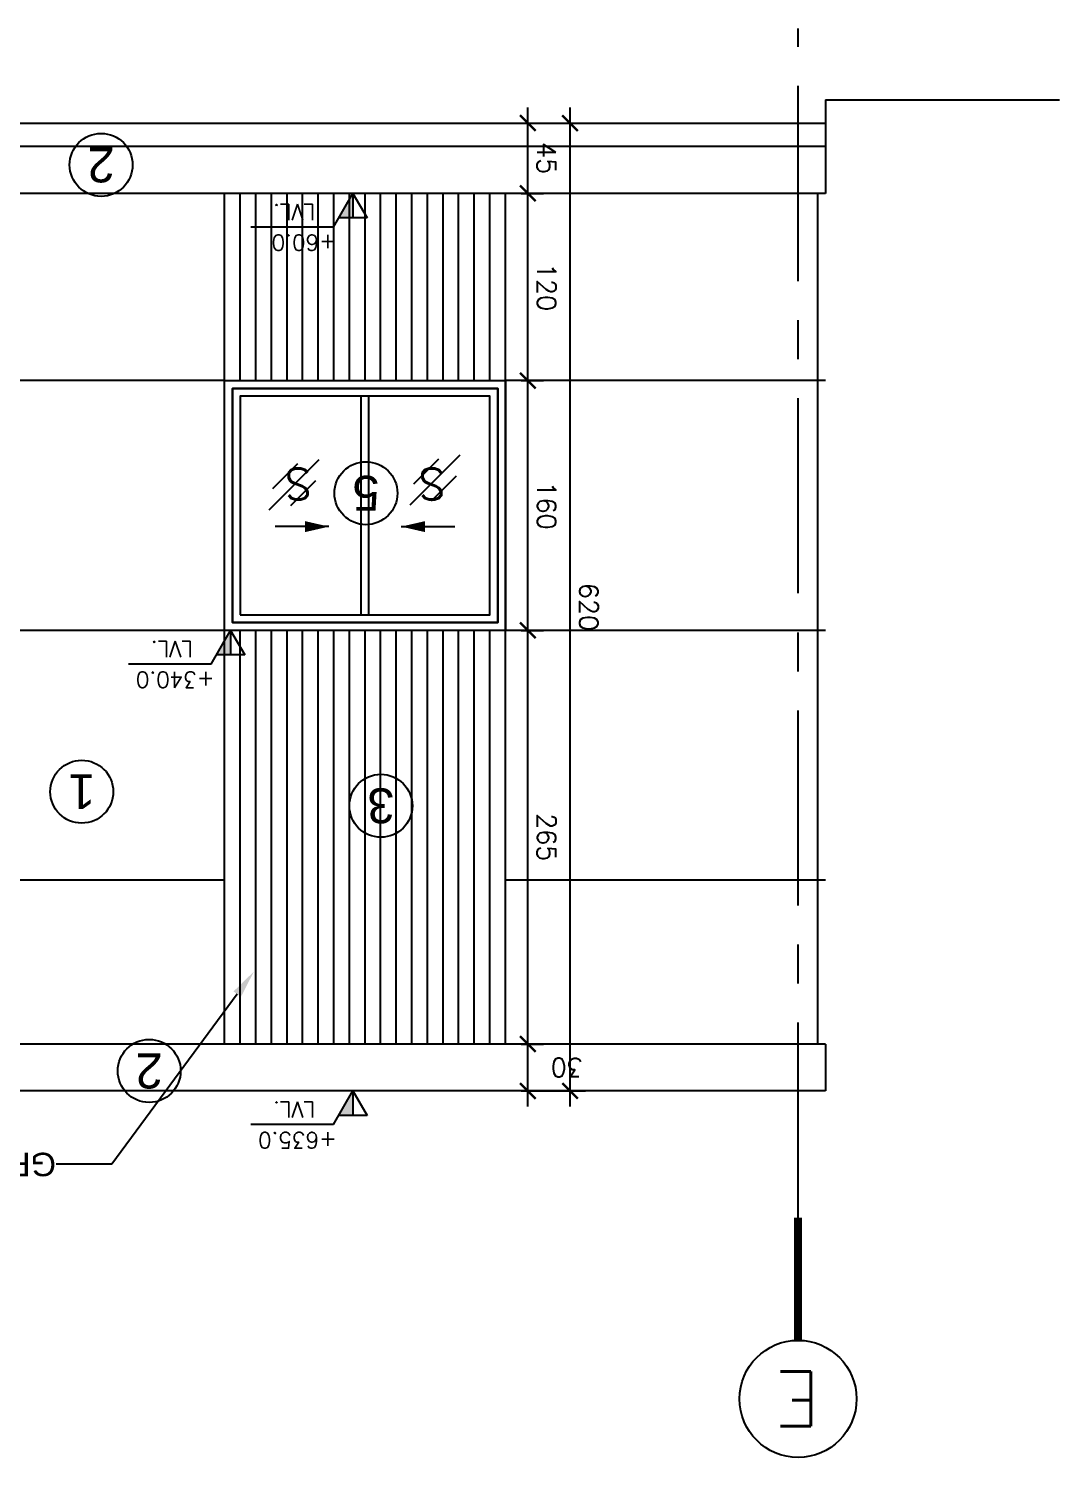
# Model space of a CAD drawing. Header units: centimetres. Extents: x -3287 to 4304, y -2406 to 3974.
# Drawn here: x -911 to -250, y 3059 to 3974 of the extents above; entities that cross this region are included whole.
import ezdxf
from ezdxf import colors
from ezdxf.entities.mleader import LeaderData, LeaderLine
from ezdxf.enums import TextEntityAlignment as Align
from ezdxf.math import Vec2, Vec3

# ---------------------------------------------------------------- set-up
doc = ezdxf.new("R2010")
doc.units = ezdxf.units.CM
doc.header["$LTSCALE"] = 100
doc.header["$MEASUREMENT"] = 0
doc.header["$PDMODE"] = 35
doc.linetypes.add('GRID$0$XREF GRID$0$GRIDS$0$CENTER', pattern=[2, 1.25, -0.25, 0.25, -0.25])
doc.linetypes.add('GRIDS$0$CENTER', pattern=[2, 1.25, -0.25, 0.25, -0.25])
for name, color, linetype in [('ARROW INDICATOR', 4, 'Continuous'), ('DIM-IN', 1, 'Continuous'), ('ELEVATION', 1, 'Continuous'), ('GRID', 11, 'GRIDS$0$CENTER'), ('HATCH', 8, 'Continuous'), ('LVL', 2, 'Continuous'), ('TEXT', 3, 'Continuous'), ('WALL-01', 7, 'Continuous'), ('WALL-02', 3, 'Continuous'), ('WALL-03', 2, 'Continuous'), ('WINDOW', 1, 'Continuous'), ('WINDOWS', 1, 'Continuous'), ('XREF GRID', 11, 'GRID$0$XREF GRID$0$GRIDS$0$CENTER')]:
    doc.layers.add(name, color=color, linetype=linetype)
doc.styles.add('$0$ROMANS', font='romans')
doc.styles.add('ART', font='arial.ttf')
doc.styles.add('ART-PS-1', font='arial.ttf', dxfattribs={"height": 20})
doc.styles.add('DIMA', font='romans.shx', dxfattribs={"width": 0.8})
doc.styles.add('GRIDS$0$18', font='romans.shx', dxfattribs={"width": 0.85, "height": 15})
doc.styles.add('ROMANS', font='romans')
doc.dimstyles.new('AS-17-100', dxfattribs={"dimtxt": 12, "dimasz": 10, "dimexe": 10, "dimexo": 10, "dimgap": 6, "dimtad": 1, "dimtoh": 1, "dimdec": 0, "dimdsep": 46, "dimtxsty": 'ROMANS', "dimblk1": 'ARCHTICK', "dimblk2": 'ARCHTICK', "dimsah": 1, "dimcen": 25, "dimdle": 10, "dimclrd": 1, "dimclre": 1, "dimclrt": 2, "dimadec": 0, "dimazin": 0, "dimtfac": 1, "dimtdec": 0, "dimtofl": 0, "dimtmove": 2, "dimatfit": 3, "dimldrblk": 'ARCHTICK', "dimfxl": 1, "dimtolj": 1, "dimtzin": 0, "dimarcsym": 0})

# ---------------------------------------------------------------- blocks, each defined once
blk = doc.blocks.new('LEVEL- ELEV-1')
blk.add_hatch(color=256).paths.add_polyline_path([(0.16, 0.277), (0, 0.277), (0, 0)])
for p, q in [((0.22, 0.381), (0, 0)), ((0.22, 0.381), (1.155, 0.381)), ((0, 0), (-0.16, 0.277)), ((-0.16, 0.277), (0.16, 0.277)), ((0, 0), (0, 0.277))]:
    blk.add_line(p, q)
blk = doc.blocks.new('LEVEL- ELEV')
at = {"xscale": 0.8999999999999986, "yscale": 0.8999999999999986, "zscale": 0.8999999999999986}
blk.add_blockref('LEVEL- ELEV-1', (0, 0), dxfattribs=at)
at = {"style": 'DIMA'}
for tag, p in [('+XX.XX', (0.156, 0.421)), ('FFL.', (0.383, 0.11))]:
    blk.add_attdef(tag, p, '', height=0.162, dxfattribs=at)
blk = doc.blocks.new('A$C1f89f3c6')
at = {"layer": 'ARROW INDICATOR'}
blk.add_lwpolyline([(0, -17.19), (0, 17.19)], dxfattribs=at)
blk.add_lwpolyline([(0, -17.19), (0, 17.19)], dxfattribs=at)
blk.add_lwpolyline([(0, -1.94, 7, 0, 0), (0, -17.19, 0, 0, 0)], format="xyseb", dxfattribs=at)
blk = doc.blocks.new('W02')
at = {"layer": 'WINDOW', "color": 8}
for p, q in [((-268.12, -1489.91, 0), (-236.05, -1521.99, 0)), ((-238.46, -1508.36, 0), (-254.49, -1492.32, 0)), ((-177.85, -1492.93, 0), (-145.77, -1525, 0)), ((-148.18, -1511.37, 0), (-164.22, -1495.33, 0)), ((-265.72, -1503.55, 0), (-249.68, -1519.58, 0)), ((-175.44, -1506.56, 0), (-159.4, -1522.59, 0))]:
    blk.add_line(p, q, dxfattribs=at)
at = {"layer": 'WINDOWS', "linetype": 'ByBlock'}
for points in [[(-296.67, -1572.58), (-116.67, -1572.58), (-116.67, -1412.58), (-296.67, -1412.58)], [(-291.67, -1567.58), (-121.67, -1567.58), (-121.67, -1417.58), (-291.67, -1417.58)]]:
    blk.add_lwpolyline(points, close=True, dxfattribs=at)
at = {"layer": 'WINDOWS', "linetype": 'ByBlock', "elevation": 0}
for points in [[(-291.67, -1417.58), (-121.67, -1417.58), (-121.67, -1567.58), (-291.67, -1567.58)], [(-286.67, -1422.58), (-126.67, -1422.58), (-126.67, -1562.58), (-286.67, -1562.58)]]:
    blk.add_lwpolyline(points, close=True, dxfattribs=at)
for points in [[(-209.17, -1422.58), (-209.17, -1562.58)], [(-204.17, -1422.58), (-204.17, -1562.58)]]:
    blk.add_lwpolyline(points, dxfattribs=at)
at = {"layer": 'WALL-01', "color": 3, "xscale": -1, "rotation": 90}
blk.add_blockref('A$C1f89f3c6', (-246.98, -1479.08, 0), dxfattribs=at)
at = {"layer": 'WALL-01', "color": 3, "rotation": 270}
blk.add_blockref('A$C1f89f3c6', (-166.35, -1479.08, 0), dxfattribs=at)
blk = doc.blocks.new('_ARCHTICK')
at = {"color": 0, "linetype": 'ByBlock', "const_width": 0.15}
blk.add_lwpolyline([(-0.5, -0.5), (0.5, 0.5)], dxfattribs=at)
blk = doc.blocks.new('*D48')
at = {"layer": 'Defpoints', "color": 0, "transparency": 16777216}
for p in [(-605, 3323.34), (-590.69, 3323.34), (-605, 3293.34, 0)]:
    blk.add_point(p, dxfattribs=at)
at = {"layer": 'DIM-IN', "color": 1, "lineweight": -2, "transparency": 16777216}
for p, q in [((-590.69, 3283.34), (-590.69, 3333.34)), ((-595, 3323.34), (-580.69, 3323.34)), ((-595, 3293.34), (-580.69, 3293.34))]:
    blk.add_line(p, q, dxfattribs=at)
at = {"layer": 'DIM-IN', "color": 1, "lineweight": -2, "transparency": 16777216, "xscale": 10, "yscale": 10, "zscale": 10}
for p, rotation in [((-590.69, 3323.34), 90), ((-590.69, 3293.34), 270)]:
    blk.add_blockref('_ARCHTICK', p, dxfattribs=dict(at, rotation=rotation))
at = {"layer": 'DIM-IN', "color": 2, "transparency": 16777216, "insert": (-565.69, 3308.34), "char_height": 12, "attachment_point": 5, "rotation": 180, "style": 'ROMANS'}
blk.add_mtext('\\A1;30', dxfattribs=at)
blk = doc.blocks.new('*D49')
at = {"layer": 'Defpoints', "color": 0, "transparency": 16777216}
for p in [(-605, 3588.34), (-590.69, 3588.34), (-605, 3323.34)]:
    blk.add_point(p, dxfattribs=at)
at = {"layer": 'DIM-IN', "color": 1, "lineweight": -2, "transparency": 16777216}
for p, q in [((-590.69, 3313.34), (-590.69, 3598.34)), ((-595, 3588.34), (-580.69, 3588.34)), ((-595, 3323.34), (-580.69, 3323.34))]:
    blk.add_line(p, q, dxfattribs=at)
at = {"layer": 'DIM-IN', "color": 1, "lineweight": -2, "transparency": 16777216, "xscale": 10, "yscale": 10, "zscale": 10}
for p, rotation in [((-590.69, 3588.34), 90), ((-590.69, 3323.34), 270)]:
    blk.add_blockref('_ARCHTICK', p, dxfattribs=dict(at, rotation=rotation))
at = {"layer": 'DIM-IN', "color": 2, "transparency": 16777216, "insert": (-578.69, 3455.84), "char_height": 12, "attachment_point": 5, "rotation": 270, "style": 'ROMANS'}
blk.add_mtext('\\A1;265', dxfattribs=at)
blk = doc.blocks.new('*D50')
at = {"layer": 'Defpoints', "color": 0, "transparency": 16777216}
for p in [(-605, 3748.34, 0), (-590.69, 3748.34), (-605, 3588.34)]:
    blk.add_point(p, dxfattribs=at)
at = {"layer": 'DIM-IN', "color": 1, "lineweight": -2, "transparency": 16777216}
for p, q in [((-590.69, 3578.34), (-590.69, 3758.34)), ((-595, 3748.34), (-580.69, 3748.34)), ((-595, 3588.34), (-580.69, 3588.34))]:
    blk.add_line(p, q, dxfattribs=at)
at = {"layer": 'DIM-IN', "color": 1, "lineweight": -2, "transparency": 16777216, "xscale": 10, "yscale": 10, "zscale": 10}
for p, rotation in [((-590.69, 3748.34), 90), ((-590.69, 3588.34), 270)]:
    blk.add_blockref('_ARCHTICK', p, dxfattribs=dict(at, rotation=rotation))
at = {"layer": 'DIM-IN', "color": 2, "transparency": 16777216, "insert": (-578.69, 3668.34), "char_height": 12, "attachment_point": 5, "rotation": 270, "style": 'ROMANS'}
blk.add_mtext('\\A1;160', dxfattribs=at)
blk = doc.blocks.new('*D51')
at = {"layer": 'Defpoints', "color": 0, "transparency": 16777216}
for p in [(-605, 3868.34), (-590.69, 3868.34), (-605, 3748.34, 0)]:
    blk.add_point(p, dxfattribs=at)
at = {"layer": 'DIM-IN', "color": 1, "lineweight": -2, "transparency": 16777216}
for p, q in [((-590.69, 3738.34), (-590.69, 3878.34)), ((-595, 3868.34), (-580.69, 3868.34)), ((-595, 3748.34), (-580.69, 3748.34))]:
    blk.add_line(p, q, dxfattribs=at)
at = {"layer": 'DIM-IN', "color": 1, "lineweight": -2, "transparency": 16777216, "xscale": 10, "yscale": 10, "zscale": 10}
for p, rotation in [((-590.69, 3868.34), 90), ((-590.69, 3748.34), 270)]:
    blk.add_blockref('_ARCHTICK', p, dxfattribs=dict(at, rotation=rotation))
at = {"layer": 'DIM-IN', "color": 2, "transparency": 16777216, "insert": (-578.69, 3808.34), "char_height": 12, "attachment_point": 5, "rotation": 270, "style": 'ROMANS'}
blk.add_mtext('\\A1;120', dxfattribs=at)
blk = doc.blocks.new('*D52')
at = {"layer": 'Defpoints', "color": 0, "transparency": 16777216}
for p in [(-590.69, 3913.34), (-590.69, 3913.34), (-605, 3868.34)]:
    blk.add_point(p, dxfattribs=at)
at = {"layer": 'DIM-IN', "color": 1, "lineweight": -2, "transparency": 16777216}
for p, q in [((-590.69, 3858.34), (-590.69, 3923.34)), ((-595, 3868.34), (-580.69, 3868.34))]:
    blk.add_line(p, q, dxfattribs=at)
at = {"layer": 'DIM-IN', "color": 1, "lineweight": -2, "transparency": 16777216, "xscale": 10, "yscale": 10, "zscale": 10}
for p, rotation in [((-590.69, 3913.34), 90), ((-590.69, 3868.34), 270)]:
    blk.add_blockref('_ARCHTICK', p, dxfattribs=dict(at, rotation=rotation))
at = {"layer": 'DIM-IN', "color": 2, "transparency": 16777216, "insert": (-578.69, 3890.84), "char_height": 12, "attachment_point": 5, "rotation": 270, "style": 'ROMANS'}
blk.add_mtext('\\A1;45', dxfattribs=at)
blk = doc.blocks.new('*D53')
at = {"layer": 'Defpoints', "color": 0, "transparency": 16777216}
for p in [(-590.69, 3913.34), (-563.62, 3913.34), (-590.69, 3293.34)]:
    blk.add_point(p, dxfattribs=at)
at = {"layer": 'DIM-IN', "color": 1, "lineweight": -2, "transparency": 16777216}
for p, q in [((-563.62, 3283.34), (-563.62, 3923.34)), ((-580.69, 3913.34), (-553.62, 3913.34)), ((-580.69, 3293.34), (-553.62, 3293.34))]:
    blk.add_line(p, q, dxfattribs=at)
at = {"layer": 'DIM-IN', "color": 1, "lineweight": -2, "transparency": 16777216, "xscale": 10, "yscale": 10, "zscale": 10}
for p, rotation in [((-563.62, 3913.34), 90), ((-563.62, 3293.34), 270)]:
    blk.add_blockref('_ARCHTICK', p, dxfattribs=dict(at, rotation=rotation))
at = {"layer": 'DIM-IN', "color": 2, "transparency": 16777216, "insert": (-551.62, 3603.34), "char_height": 12, "attachment_point": 5, "rotation": 270, "style": 'ROMANS'}
blk.add_mtext('\\A1;620', dxfattribs=at)

msp = doc.modelspace()

# ---------------------------------------------------------------- linework, layer by layer
at = {"layer": 'ELEVATION'}
for centre in [(-864.13, 3886.56, 0), (-694.41, 3676.23, 0), (-876.55, 3485.04, 0), (-684.84, 3476, 0), (-833.33, 3306.13, 0)]:
    msp.add_circle(centre, 20.16, dxfattribs=at)
at = {"layer": 'HATCH', "linetype": 'ByBlock'}
for p, q in [((-785, 3748.34, 0), (-985, 3748.34, 0)), ((-400, 3748.34, 0), (-605, 3748.34, 0)), ((-785, 3588.34, 0), (-985, 3588.34, 0)), ((-400, 3588.34, 0), (-605, 3588.34, 0)), ((-785, 3428.34, 0), (-985, 3428.34, 0)), ((-400, 3428.34, 0), (-605, 3428.34, 0))]:
    msp.add_line(p, q, dxfattribs=at)
at = {"layer": 'WALL-01'}
for p, q in [((-400, 3928.34), (-400, 3868.34)), ((-400, 3928.34), (-250, 3928.34)), ((-1785, 3913.34), (-400, 3913.34)), ((-400, 3898.34, 0), (-1785, 3898.34, 0)), ((-405, 3868.34), (-405, 3323.34)), ((-400, 3323.34), (-990, 3323.34)), ((-400, 3323.34), (-400, 3293.34)), ((-400, 3293.34), (-990, 3293.34))]:
    msp.add_line(p, q, dxfattribs=at)
at = {"layer": 'WALL-02'}
for p, q in [((-785, 3748.34), (-785, 3868.34)), ((-605, 3748.34), (-605, 3868.34)), ((-785, 3323.34), (-785, 3748.34, 0)), ((-605, 3323.34), (-605, 3748.34, 0))]:
    msp.add_line(p, q, dxfattribs=at)
at = {"layer": 'WALL-03'}
for p, q in [((-400, 3868.34, 0), (-1360, 3868.34)), ((-775, 3748.34), (-775, 3868.34)), ((-765, 3748.34), (-765, 3868.34)), ((-755, 3748.34), (-755, 3868.34)), ((-745, 3748.34), (-745, 3868.34)), ((-735, 3748.34), (-735, 3868.34)), ((-725, 3748.34), (-725, 3868.34)), ((-715, 3748.34), (-715, 3868.34)), ((-705, 3748.34), (-705, 3868.34)), ((-695, 3748.34), (-695, 3868.34)), ((-685, 3748.34), (-685, 3868.34)), ((-675, 3748.34), (-675, 3868.34)), ((-665, 3748.34), (-665, 3868.34)), ((-655, 3748.34), (-655, 3868.34)), ((-645, 3748.34), (-645, 3868.34)), ((-635, 3748.34), (-635, 3868.34)), ((-625, 3748.34), (-625, 3868.34)), ((-615, 3748.34), (-615, 3868.34)), ((-775, 3323.34), (-775, 3588.34)), ((-765, 3323.34), (-765, 3588.34)), ((-755, 3323.34), (-755, 3588.34)), ((-745, 3323.34), (-745, 3588.34)), ((-735, 3323.34), (-735, 3588.34)), ((-725, 3323.34), (-725, 3588.34)), ((-715, 3323.34), (-715, 3588.34)), ((-705, 3323.34), (-705, 3588.34)), ((-695, 3323.34), (-695, 3588.34)), ((-685, 3323.34), (-685, 3588.34)), ((-675, 3323.34), (-675, 3588.34)), ((-665, 3323.34), (-665, 3588.34)), ((-655, 3323.34), (-655, 3588.34)), ((-645, 3323.34), (-645, 3588.34)), ((-635, 3323.34), (-635, 3588.34)), ((-625, 3323.34), (-625, 3588.34)), ((-615, 3323.34), (-615, 3588.34))]:
    msp.add_line(p, q, dxfattribs=at)
at = {"layer": 'XREF GRID'}
msp.add_line((-417.5, 3212.11, 0), (-417.5, 3973.89, 0), dxfattribs=at)
at = {"layer": 'XREF GRID', "color": 3, "linetype": 'Continuous', "const_width": 5, "elevation": 0}
msp.add_lwpolyline([(-417.5, 3133.56), (-417.5, 3212.11)], dxfattribs=at)
at = {"layer": 'XREF GRID', "color": 3, "linetype": 'Continuous'}
msp.add_circle((-417.5, 3096.06, 0), 37.5, dxfattribs=at)

# ---------------------------------------------------------------- block references
at = {"layer": 'LVL', "ltscale": 0.5, "extrusion": (0, 0, -1)}
ref = msp.add_blockref('LEVEL- ELEV', (702.8, 3868.34, 0), dxfattribs=dict(at, xscale=-63.00479306199131, yscale=63.00479304976771, zscale=63.00479306199122, rotation=180))
ref.add_attrib('FFL.', 'LVL.', (726.95, 3861.39, 0), dxfattribs={"layer": '0', "extrusion": (0, 0, -1), "height": 10.15, "rotation": 180, "style": 'DIMA', "text_generation_flag": 2})
ref.add_attrib('+XX.XX', '+60.0', (713.12, 3841.82, 0), dxfattribs={"layer": '0', "extrusion": (0, 0, -1), "height": 10.15, "rotation": 180, "style": 'DIMA', "text_generation_flag": 2})
ref = msp.add_blockref('LEVEL- ELEV', (781.12, 3588.34), dxfattribs=dict(at, xscale=-63.00479306199131, yscale=63.00479304976771, zscale=63.00479306199122, rotation=180))
ref.add_attrib('FFL.', 'LVL.', (805.27, 3581.39), dxfattribs={"layer": '0', "extrusion": (0, 0, -1), "height": 10.15, "rotation": 180, "style": 'DIMA', "text_generation_flag": 2})
ref.add_attrib('+XX.XX', '+340.0', (791.44, 3561.82), dxfattribs={"layer": '0', "extrusion": (0, 0, -1), "height": 10.15, "rotation": 180, "style": 'DIMA', "text_generation_flag": 2})
ref = msp.add_blockref('LEVEL- ELEV', (702.8, 3293.34), dxfattribs=dict(at, xscale=-63.00479306199131, yscale=63.00479304976771, zscale=63.00479306199122, rotation=180))
ref.add_attrib('FFL.', 'LVL.', (726.95, 3286.39), dxfattribs={"layer": '0', "extrusion": (0, 0, -1), "height": 10.15, "rotation": 180, "style": 'DIMA', "text_generation_flag": 2})
ref.add_attrib('+XX.XX', '+635.0', (713.12, 3266.82), dxfattribs={"layer": '0', "extrusion": (0, 0, -1), "height": 10.15, "rotation": 180, "style": 'DIMA', "text_generation_flag": 2})
at = {"layer": 'WALL-01', "xscale": -1, "rotation": 180}
msp.add_blockref('W02', (-488.33, 2175.76, 0), dxfattribs=at)

# ---------------------------------------------------------------- texts
at = {"layer": 'ELEVATION', "style": 'ART-PS-1'}
for s, p in [('2', (-864.13, 3886.56, 0)), ('5', (-694.41, 3676.23, 0)), ('1', (-876.55, 3485.04, 0)), ('3', (-684.84, 3476, 0)), ('2', (-833.33, 3306.13, 0))]:
    msp.add_text(s, height=22.4, rotation=180, dxfattribs=at).set_placement(p, align=Align.MIDDLE_CENTER)
at = {"layer": 'GRID', "color": 4, "linetype": 'Continuous', "style": 'GRIDS$0$18'}
msp.add_text('E', height=35, rotation=180, dxfattribs=at).set_placement((-417.5, 3096.06, 0), align=Align.MIDDLE)
at = {"layer": 'TEXT', "extrusion": (-5.07189e-09, 4.35259e-09, 1), "insert": (-737.88, 3672.11, 0), "char_height": 20, "width": 20, "attachment_point": 2, "text_direction": (-1, 0, 0), "style": '$0$ROMANS'}
msp.add_mtext('S', dxfattribs=at)
at = {"layer": 'TEXT', "extrusion": (5.07189e-09, 4.35259e-09, 1), "insert": (-652.12, 3672.11, 0), "char_height": 20, "width": 20, "attachment_point": 2, "text_direction": (-1, 0, 0), "style": '$0$ROMANS'}
msp.add_mtext('S', dxfattribs=at)

# ---------------------------------------------------------------- dimensions: what is measured, and where the dimension line sits
at = {"layer": 'DIM-IN'}
for base, p1, p2, picture, middle in [((-590.69, 3913.34), (-605, 3868.34), (-590.69, 3913.34), '*D52', (-578.69, 3890.84)), ((-563.62, 3913.34), (-590.69, 3293.34), (-590.69, 3913.34), '*D53', (-551.62, 3603.34)), ((-590.69, 3868.34), (-605, 3748.34, 0), (-605, 3868.34), '*D51', (-578.69, 3808.34)), ((-590.69, 3748.34, 0), (-605, 3588.34, 0), (-605, 3748.34, 0), '*D50', (-578.69, 3668.34, 0)), ((-590.69, 3588.34), (-605, 3323.34), (-605, 3588.34), '*D49', (-578.69, 3455.84)), ((-590.69, 3323.34), (-605, 3293.34, 0), (-605, 3323.34), '*D48', (-565.69, 3308.34))]:
    dim = msp.add_linear_dim(base=base, p1=p1, p2=p2, angle=270, dimstyle='AS-17-100', dxfattribs=at)
    dim.commit()
    dim.dimension.update_dxf_attribs({"geometry": picture, "text_midpoint": middle})

# ---------------------------------------------------------------- leaders
at = {"layer": 'ARROW INDICATOR'}
ml = msp.add_multileader_mtext('Standard', dxfattribs=at)
ml.set_content('GROOVES 5CM IN PLASTER', color=256, style='ART')
ml.set_leader_properties()
ml.build(insert=Vec2(0, 0))
ml.multileader.update_dxf_attribs({"text_right_attachment_type": 6, "dogleg_length": 0.36, "arrow_head_size": 18})
ctx = ml.context
ctx.base_point, ctx.char_height, ctx.arrow_head_size, ctx.landing_gap_size, ctx.plane_origin, ctx.plane_x_axis, ctx.plane_y_axis = Vec3(-892.96, 3246.36, 0), 15, 18, 0.09, Vec3(-766.23, 3369.81, 0), Vec3(-1, 0), Vec3(0, -1)
ctx.right_attachment = 6
notes = []
notes.append((ctx, [(0, (1, 1, 0), (-857.25, 3246.36, 0), (-1, 0), 35.72, [(0, [(-766.23, 3369.81, 0)], 0, [])])]))
ctx.mtext.insert, ctx.mtext.text_direction, ctx.mtext.rotation, ctx.mtext.flow_direction = Vec3(-893.05, 3238.73, 0), Vec3(-1, 0), 3.141593, 5
for ctx, leaders in notes:
    for number, flags, end, landing, length, lines in leaders:
        leader = LeaderData()
        leader.index, (leader.has_last_leader_line, leader.has_dogleg_vector, leader.attachment_direction) = number, flags
        leader.last_leader_point, leader.dogleg_vector, leader.dogleg_length = Vec3(end), Vec3(landing), length
        for number, points, colour, breaks in lines:
            line = LeaderLine()
            line.index, line.vertices, line.color, line.breaks = number, Vec3.list(points), colors.encode_raw_color(colour), breaks
            leader.lines.append(line)
        ctx.leaders.append(leader)

doc.saveas('drawing.dxf')
